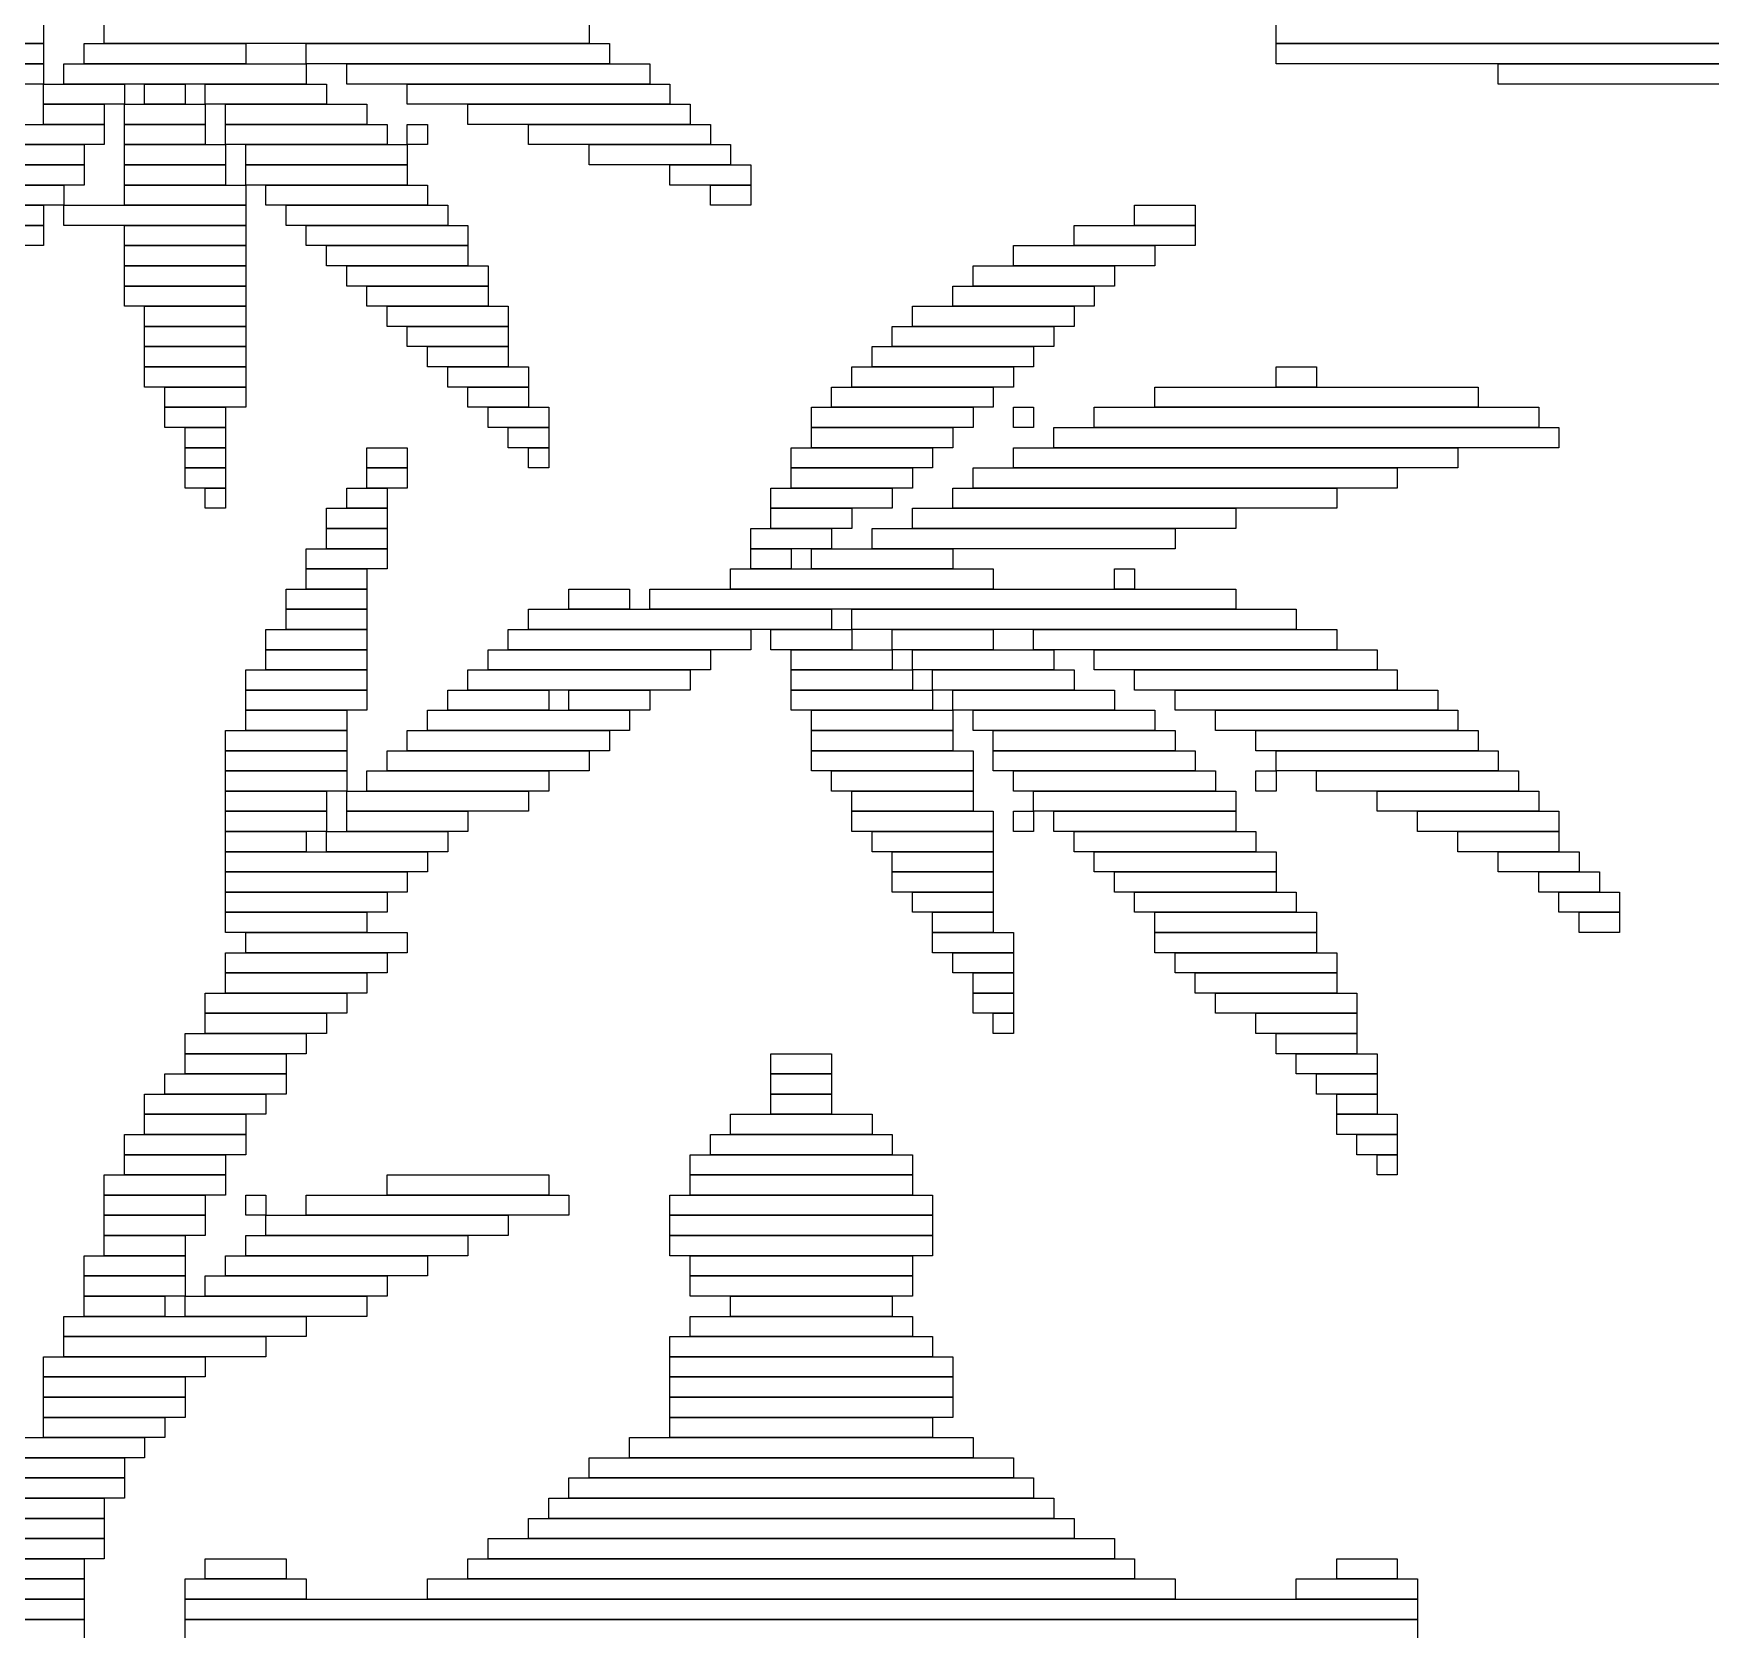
# Model space of a CAD drawing. Extents: x 290 to 734, y 306 to 705.
# Drawn here: x 351.5 to 434.5, y 490.5 to 569.5 of the extents above; entities that cross this region are included whole.
import ezdxf

# ---------------------------------------------------------------- set-up
doc = ezdxf.new("R2010")
doc.units = 0

msp = doc.modelspace()

# ---------------------------------------------------------------- linework, layer by layer
for p, q in [((352, 570), (352, 569)), ((355, 569), (355, 570)), ((379, 570), (379, 569)), ((413, 569), (413, 570)), ((352, 569), (344, 569)), ((344, 569), (352, 569)), ((352, 569), (352, 568)), ((354, 569), (362, 569)), ((354, 568), (354, 569)), ((379, 569), (355, 569)), ((362, 569), (362, 568)), ((365, 569), (380, 569)), ((365, 568), (365, 569)), ((380, 569), (380, 568)), ((625, 569), (413, 569)), ((413, 569), (625, 569)), ((413, 568), (413, 569)), ((343, 568), (352, 568)), ((352, 568), (344, 568)), ((352, 568), (352, 567)), ((353, 568), (365, 568)), ((353, 567), (353, 568)), ((362, 568), (354, 568)), ((380, 568), (365, 568)), ((365, 568), (365, 567)), ((367, 568), (382, 568)), ((367, 567), (367, 568)), ((382, 568), (382, 567)), ((625, 568), (413, 568)), ((424, 568), (571, 568)), ((424, 567), (424, 568)), ((352, 567), (343, 567)), ((352, 567), (356, 567)), ((352, 566), (352, 567)), ((365, 567), (353, 567)), ((356, 567), (356, 566)), ((357, 567), (359, 567)), ((357, 566), (357, 567)), ((359, 567), (359, 566)), ((360, 567), (366, 567)), ((360, 566), (360, 567)), ((366, 567), (366, 566)), ((382, 567), (367, 567)), ((370, 567), (383, 567)), ((370, 566), (370, 567)), ((383, 567), (383, 566)), ((571, 567), (424, 567)), ((356, 566), (352, 566)), ((352, 566), (355, 566)), ((352, 565), (352, 566)), ((355, 566), (355, 565)), ((356, 566), (360, 566)), ((356, 565), (356, 566)), ((359, 566), (357, 566)), ((366, 566), (360, 566)), ((360, 566), (360, 565)), ((361, 566), (368, 566)), ((361, 565), (361, 566)), ((368, 566), (368, 565)), ((383, 566), (370, 566)), ((373, 566), (384, 566)), ((373, 565), (373, 566)), ((384, 566), (384, 565)), ((343, 565), (355, 565)), ((355, 565), (352, 565)), ((355, 565), (355, 564)), ((360, 565), (356, 565)), ((356, 565), (360, 565)), ((356, 564), (356, 565)), ((360, 565), (360, 564)), ((368, 565), (361, 565)), ((361, 565), (369, 565)), ((361, 564), (361, 565)), ((369, 565), (369, 564)), ((370, 565), (371, 565)), ((370, 564), (370, 565)), ((371, 565), (371, 564)), ((384, 565), (373, 565)), ((376, 565), (385, 565)), ((376, 564), (376, 565)), ((385, 565), (385, 564)), ((355, 564), (343, 564)), ((343, 564), (354, 564)), ((354, 564), (354, 563)), ((360, 564), (356, 564)), ((356, 564), (361, 564)), ((356, 563), (356, 564)), ((369, 564), (361, 564)), ((361, 564), (361, 563)), ((362, 564), (370, 564)), ((362, 563), (362, 564)), ((371, 564), (370, 564)), ((370, 564), (370, 563)), ((385, 564), (376, 564)), ((379, 564), (386, 564)), ((379, 563), (379, 564)), ((386, 564), (386, 563)), ((342, 563), (354, 563)), ((354, 563), (343, 563)), ((354, 563), (354, 562)), ((361, 563), (356, 563)), ((356, 563), (361, 563)), ((356, 562), (356, 563)), ((361, 563), (361, 562)), ((370, 563), (362, 563)), ((362, 563), (370, 563)), ((362, 562), (362, 563)), ((370, 563), (370, 562)), ((386, 563), (379, 563)), ((383, 563), (387, 563)), ((383, 562), (383, 563)), ((387, 563), (387, 562)), ((354, 562), (342, 562)), ((342, 562), (353, 562)), ((353, 562), (353, 561)), ((361, 562), (356, 562)), ((356, 562), (362, 562)), ((356, 561), (356, 562)), ((370, 562), (362, 562)), ((362, 562), (362, 561)), ((363, 562), (371, 562)), ((363, 561), (363, 562)), ((371, 562), (371, 561)), ((387, 562), (383, 562)), ((385, 562), (387, 562)), ((385, 561), (385, 562)), ((387, 562), (387, 561)), ((353, 561), (342, 561)), ((342, 561), (352, 561)), ((352, 561), (352, 560)), ((353, 561), (362, 561)), ((353, 560), (353, 561)), ((362, 561), (356, 561)), ((362, 561), (362, 560)), ((371, 561), (363, 561)), ((364, 561), (372, 561)), ((364, 560), (364, 561)), ((372, 561), (372, 560)), ((387, 561), (385, 561)), ((406, 561), (409, 561)), ((406, 560), (406, 561)), ((409, 561), (409, 560)), ((352, 560), (342, 560)), ((342, 560), (352, 560)), ((352, 560), (352, 559)), ((362, 560), (353, 560)), ((356, 560), (362, 560)), ((356, 559), (356, 560)), ((362, 560), (362, 559)), ((372, 560), (364, 560)), ((365, 560), (373, 560)), ((365, 559), (365, 560)), ((373, 560), (373, 559)), ((403, 560), (409, 560)), ((403, 559), (403, 560)), ((409, 560), (406, 560)), ((409, 560), (409, 559)), ((352, 559), (342, 559)), ((362, 559), (356, 559)), ((356, 559), (362, 559)), ((356, 558), (356, 559)), ((362, 559), (362, 558)), ((373, 559), (365, 559)), ((366, 559), (373, 559)), ((366, 558), (366, 559)), ((373, 559), (373, 558)), ((400, 559), (407, 559)), ((400, 558), (400, 559)), ((409, 559), (403, 559)), ((407, 559), (407, 558)), ((362, 558), (356, 558)), ((356, 558), (362, 558)), ((356, 557), (356, 558)), ((362, 558), (362, 557)), ((373, 558), (366, 558)), ((367, 558), (374, 558)), ((367, 557), (367, 558)), ((374, 558), (374, 557)), ((398, 558), (405, 558)), ((398, 557), (398, 558)), ((407, 558), (400, 558)), ((405, 558), (405, 557)), ((362, 557), (356, 557)), ((356, 557), (362, 557)), ((356, 556), (356, 557)), ((362, 557), (362, 556)), ((374, 557), (367, 557)), ((368, 557), (374, 557)), ((368, 556), (368, 557)), ((374, 557), (374, 556)), ((397, 557), (404, 557)), ((397, 556), (397, 557)), ((405, 557), (398, 557)), ((404, 557), (404, 556)), ((362, 556), (356, 556)), ((357, 556), (362, 556)), ((357, 555), (357, 556)), ((362, 556), (362, 555)), ((374, 556), (368, 556)), ((369, 556), (375, 556)), ((369, 555), (369, 556)), ((375, 556), (375, 555)), ((395, 556), (403, 556)), ((395, 555), (395, 556)), ((404, 556), (397, 556)), ((403, 556), (403, 555)), ((362, 555), (357, 555)), ((357, 555), (362, 555)), ((357, 554), (357, 555)), ((362, 555), (362, 554)), ((375, 555), (369, 555)), ((370, 555), (375, 555)), ((370, 554), (370, 555)), ((375, 555), (375, 554)), ((394, 555), (402, 555)), ((394, 554), (394, 555)), ((403, 555), (395, 555)), ((402, 555), (402, 554)), ((362, 554), (357, 554)), ((357, 554), (362, 554)), ((357, 553), (357, 554)), ((362, 554), (362, 553)), ((375, 554), (370, 554)), ((371, 554), (375, 554)), ((371, 553), (371, 554)), ((375, 554), (375, 553)), ((393, 554), (401, 554)), ((393, 553), (393, 554)), ((402, 554), (394, 554)), ((401, 554), (401, 553)), ((362, 553), (357, 553)), ((357, 553), (362, 553)), ((357, 552), (357, 553)), ((362, 553), (362, 552)), ((375, 553), (371, 553)), ((372, 553), (376, 553)), ((372, 552), (372, 553)), ((376, 553), (376, 552)), ((392, 553), (400, 553)), ((392, 552), (392, 553)), ((401, 553), (393, 553)), ((400, 553), (400, 552)), ((413, 553), (415, 553)), ((413, 552), (413, 553)), ((415, 553), (415, 552)), ((362, 552), (357, 552)), ((358, 552), (362, 552)), ((358, 551), (358, 552)), ((362, 552), (362, 551)), ((376, 552), (372, 552)), ((373, 552), (376, 552)), ((373, 551), (373, 552)), ((376, 552), (376, 551)), ((391, 552), (399, 552)), ((391, 551), (391, 552)), ((400, 552), (392, 552)), ((399, 552), (399, 551)), ((407, 552), (423, 552)), ((407, 551), (407, 552)), ((415, 552), (413, 552)), ((423, 552), (423, 551)), ((362, 551), (358, 551)), ((358, 551), (361, 551)), ((358, 550), (358, 551)), ((361, 551), (361, 550)), ((376, 551), (373, 551)), ((374, 551), (377, 551)), ((374, 550), (374, 551)), ((377, 551), (377, 550)), ((390, 551), (398, 551)), ((390, 550), (390, 551)), ((399, 551), (391, 551)), ((398, 551), (398, 550)), ((400, 551), (401, 551)), ((400, 550), (400, 551)), ((401, 551), (401, 550)), ((404, 551), (426, 551)), ((404, 550), (404, 551)), ((423, 551), (407, 551)), ((426, 551), (426, 550)), ((361, 550), (358, 550)), ((359, 550), (361, 550)), ((359, 549), (359, 550)), ((361, 550), (361, 549)), ((377, 550), (374, 550)), ((375, 550), (377, 550)), ((375, 549), (375, 550)), ((377, 550), (377, 549)), ((398, 550), (390, 550)), ((390, 550), (397, 550)), ((390, 549), (390, 550)), ((397, 550), (397, 549)), ((401, 550), (400, 550)), ((402, 550), (427, 550)), ((402, 549), (402, 550)), ((426, 550), (404, 550)), ((427, 550), (427, 549)), ((361, 549), (359, 549)), ((359, 549), (361, 549)), ((359, 548), (359, 549)), ((361, 549), (361, 548)), ((368, 549), (370, 549)), ((368, 548), (368, 549)), ((370, 549), (370, 548)), ((377, 549), (375, 549)), ((376, 549), (377, 549)), ((376, 548), (376, 549)), ((377, 549), (377, 548)), ((389, 549), (396, 549)), ((389, 548), (389, 549)), ((397, 549), (390, 549)), ((396, 549), (396, 548)), ((400, 549), (422, 549)), ((400, 548), (400, 549)), ((427, 549), (402, 549)), ((422, 549), (422, 548)), ((361, 548), (359, 548)), ((359, 548), (361, 548)), ((359, 547), (359, 548)), ((361, 548), (361, 547)), ((370, 548), (368, 548)), ((368, 548), (370, 548)), ((368, 547), (368, 548)), ((370, 548), (370, 547)), ((377, 548), (376, 548)), ((396, 548), (389, 548)), ((389, 548), (395, 548)), ((389, 547), (389, 548)), ((395, 548), (395, 547)), ((398, 548), (419, 548)), ((398, 547), (398, 548)), ((422, 548), (400, 548)), ((419, 548), (419, 547)), ((361, 547), (359, 547)), ((360, 547), (361, 547)), ((360, 546), (360, 547)), ((361, 547), (361, 546)), ((367, 547), (369, 547)), ((367, 546), (367, 547)), ((370, 547), (368, 547)), ((369, 547), (369, 546)), ((388, 547), (394, 547)), ((388, 546), (388, 547)), ((395, 547), (389, 547)), ((394, 547), (394, 546)), ((397, 547), (416, 547)), ((397, 546), (397, 547)), ((419, 547), (398, 547)), ((416, 547), (416, 546)), ((361, 546), (360, 546)), ((366, 546), (369, 546)), ((366, 545), (366, 546)), ((369, 546), (367, 546)), ((369, 546), (369, 545)), ((394, 546), (388, 546)), ((388, 546), (392, 546)), ((388, 545), (388, 546)), ((392, 546), (392, 545)), ((395, 546), (411, 546)), ((395, 545), (395, 546)), ((416, 546), (397, 546)), ((411, 546), (411, 545)), ((369, 545), (366, 545)), ((366, 545), (369, 545)), ((366, 544), (366, 545)), ((369, 545), (369, 544)), ((387, 545), (391, 545)), ((387, 544), (387, 545)), ((392, 545), (388, 545)), ((391, 545), (391, 544)), ((393, 545), (408, 545)), ((393, 544), (393, 545)), ((411, 545), (395, 545)), ((408, 545), (408, 544)), ((365, 544), (369, 544)), ((365, 543), (365, 544)), ((369, 544), (366, 544)), ((369, 544), (369, 543)), ((391, 544), (387, 544)), ((387, 544), (389, 544)), ((387, 543), (387, 544)), ((389, 544), (389, 543)), ((390, 544), (397, 544)), ((390, 543), (390, 544)), ((408, 544), (393, 544)), ((397, 544), (397, 543)), ((369, 543), (365, 543)), ((365, 543), (368, 543)), ((365, 542), (365, 543)), ((368, 543), (368, 542)), ((386, 543), (399, 543)), ((386, 542), (386, 543)), ((389, 543), (387, 543)), ((397, 543), (390, 543)), ((399, 543), (399, 542)), ((405, 543), (406, 543)), ((405, 542), (405, 543)), ((406, 543), (406, 542)), ((364, 542), (368, 542)), ((364, 541), (364, 542)), ((368, 542), (365, 542)), ((368, 542), (368, 541)), ((378, 542), (381, 542)), ((378, 541), (378, 542)), ((381, 542), (381, 541)), ((382, 542), (411, 542)), ((382, 541), (382, 542)), ((399, 542), (386, 542)), ((406, 542), (405, 542)), ((411, 542), (411, 541)), ((368, 541), (364, 541)), ((364, 541), (368, 541)), ((364, 540), (364, 541)), ((368, 541), (368, 540)), ((376, 541), (391, 541)), ((376, 540), (376, 541)), ((381, 541), (378, 541)), ((411, 541), (382, 541)), ((391, 541), (391, 540)), ((392, 541), (414, 541)), ((392, 540), (392, 541)), ((414, 541), (414, 540)), ((363, 540), (368, 540)), ((363, 539), (363, 540)), ((368, 540), (364, 540)), ((368, 540), (368, 539)), ((375, 540), (387, 540)), ((375, 539), (375, 540)), ((391, 540), (376, 540)), ((387, 540), (387, 539)), ((388, 540), (392, 540)), ((388, 539), (388, 540)), ((414, 540), (392, 540)), ((392, 540), (392, 539)), ((394, 540), (399, 540)), ((394, 539), (394, 540)), ((399, 540), (399, 539)), ((401, 540), (416, 540)), ((401, 539), (401, 540)), ((416, 540), (416, 539)), ((368, 539), (363, 539)), ((363, 539), (368, 539)), ((363, 538), (363, 539)), ((368, 539), (368, 538)), ((374, 539), (385, 539)), ((374, 538), (374, 539)), ((387, 539), (375, 539)), ((385, 539), (385, 538)), ((392, 539), (388, 539)), ((389, 539), (394, 539)), ((389, 538), (389, 539)), ((399, 539), (394, 539)), ((394, 539), (394, 538)), ((395, 539), (402, 539)), ((395, 538), (395, 539)), ((416, 539), (401, 539)), ((402, 539), (402, 538)), ((404, 539), (418, 539)), ((404, 538), (404, 539)), ((418, 539), (418, 538)), ((362, 538), (368, 538)), ((362, 537), (362, 538)), ((368, 538), (363, 538)), ((368, 538), (368, 537)), ((373, 538), (384, 538)), ((373, 537), (373, 538)), ((385, 538), (374, 538)), ((384, 538), (384, 537)), ((394, 538), (389, 538)), ((389, 538), (395, 538)), ((389, 537), (389, 538)), ((402, 538), (395, 538)), ((395, 538), (395, 537)), ((396, 538), (403, 538)), ((396, 537), (396, 538)), ((403, 538), (403, 537)), ((418, 538), (404, 538)), ((406, 538), (419, 538)), ((406, 537), (406, 538)), ((419, 538), (419, 537)), ((368, 537), (362, 537)), ((362, 537), (368, 537)), ((362, 536), (362, 537)), ((368, 537), (368, 536)), ((372, 537), (377, 537)), ((372, 536), (372, 537)), ((384, 537), (373, 537)), ((377, 537), (377, 536)), ((378, 537), (382, 537)), ((378, 536), (378, 537)), ((382, 537), (382, 536)), ((395, 537), (389, 537)), ((389, 537), (396, 537)), ((389, 536), (389, 537)), ((403, 537), (396, 537)), ((396, 537), (396, 536)), ((397, 537), (405, 537)), ((397, 536), (397, 537)), ((405, 537), (405, 536)), ((419, 537), (406, 537)), ((408, 537), (421, 537)), ((408, 536), (408, 537)), ((421, 537), (421, 536)), ((368, 536), (362, 536)), ((362, 536), (367, 536)), ((362, 535), (362, 536)), ((367, 536), (367, 535)), ((371, 536), (381, 536)), ((371, 535), (371, 536)), ((377, 536), (372, 536)), ((382, 536), (378, 536)), ((381, 536), (381, 535)), ((396, 536), (389, 536)), ((390, 536), (397, 536)), ((390, 535), (390, 536)), ((405, 536), (397, 536)), ((397, 536), (397, 535)), ((398, 536), (407, 536)), ((398, 535), (398, 536)), ((407, 536), (407, 535)), ((421, 536), (408, 536)), ((410, 536), (422, 536)), ((410, 535), (410, 536)), ((422, 536), (422, 535)), ((361, 535), (367, 535)), ((361, 534), (361, 535)), ((367, 535), (362, 535)), ((367, 535), (367, 534)), ((370, 535), (380, 535)), ((370, 534), (370, 535)), ((381, 535), (371, 535)), ((380, 535), (380, 534)), ((397, 535), (390, 535)), ((390, 535), (397, 535)), ((390, 534), (390, 535)), ((397, 535), (397, 534)), ((407, 535), (398, 535)), ((399, 535), (408, 535)), ((399, 534), (399, 535)), ((408, 535), (408, 534)), ((422, 535), (410, 535)), ((412, 535), (423, 535)), ((412, 534), (412, 535)), ((423, 535), (423, 534)), ((367, 534), (361, 534)), ((361, 534), (367, 534)), ((361, 533), (361, 534)), ((367, 534), (367, 533)), ((369, 534), (379, 534)), ((369, 533), (369, 534)), ((380, 534), (370, 534)), ((379, 534), (379, 533)), ((397, 534), (390, 534)), ((390, 534), (398, 534)), ((390, 533), (390, 534)), ((398, 534), (398, 533)), ((408, 534), (399, 534)), ((399, 534), (409, 534)), ((399, 533), (399, 534)), ((409, 534), (409, 533)), ((423, 534), (412, 534)), ((413, 534), (424, 534)), ((413, 533), (413, 534)), ((424, 534), (424, 533)), ((367, 533), (361, 533)), ((361, 533), (367, 533)), ((361, 532), (361, 533)), ((367, 533), (367, 532)), ((368, 533), (377, 533)), ((368, 532), (368, 533)), ((379, 533), (369, 533)), ((377, 533), (377, 532)), ((398, 533), (390, 533)), ((391, 533), (398, 533)), ((391, 532), (391, 533)), ((398, 533), (398, 532)), ((409, 533), (399, 533)), ((400, 533), (410, 533)), ((400, 532), (400, 533)), ((410, 533), (410, 532)), ((412, 533), (413, 533)), ((412, 532), (412, 533)), ((424, 533), (413, 533)), ((413, 533), (413, 532)), ((415, 533), (425, 533)), ((415, 532), (415, 533)), ((425, 533), (425, 532)), ((367, 532), (361, 532)), ((361, 532), (366, 532)), ((361, 531), (361, 532)), ((366, 532), (366, 531)), ((367, 532), (376, 532)), ((367, 531), (367, 532)), ((377, 532), (368, 532)), ((376, 532), (376, 531)), ((398, 532), (391, 532)), ((392, 532), (398, 532)), ((392, 531), (392, 532)), ((398, 532), (398, 531)), ((410, 532), (400, 532)), ((401, 532), (411, 532)), ((401, 531), (401, 532)), ((411, 532), (411, 531)), ((413, 532), (412, 532)), ((425, 532), (415, 532)), ((418, 532), (426, 532)), ((418, 531), (418, 532)), ((426, 532), (426, 531)), ((366, 531), (361, 531)), ((361, 531), (366, 531)), ((361, 530), (361, 531)), ((366, 531), (366, 530)), ((376, 531), (367, 531)), ((367, 531), (373, 531)), ((367, 530), (367, 531)), ((373, 531), (373, 530)), ((398, 531), (392, 531)), ((392, 531), (399, 531)), ((392, 530), (392, 531)), ((399, 531), (399, 530)), ((400, 531), (401, 531)), ((400, 530), (400, 531)), ((411, 531), (401, 531)), ((401, 531), (401, 530)), ((402, 531), (411, 531)), ((402, 530), (402, 531)), ((411, 531), (411, 530)), ((426, 531), (418, 531)), ((420, 531), (427, 531)), ((420, 530), (420, 531)), ((427, 531), (427, 530)), ((366, 530), (361, 530)), ((361, 530), (365, 530)), ((361, 529), (361, 530)), ((365, 530), (365, 529)), ((366, 530), (372, 530)), ((366, 529), (366, 530)), ((373, 530), (367, 530)), ((372, 530), (372, 529)), ((399, 530), (392, 530)), ((393, 530), (399, 530)), ((393, 529), (393, 530)), ((399, 530), (399, 529)), ((401, 530), (400, 530)), ((411, 530), (402, 530)), ((403, 530), (412, 530)), ((403, 529), (403, 530)), ((412, 530), (412, 529)), ((427, 530), (420, 530)), ((422, 530), (427, 530)), ((422, 529), (422, 530)), ((427, 530), (427, 529)), ((365, 529), (361, 529)), ((361, 529), (371, 529)), ((361, 528), (361, 529)), ((372, 529), (366, 529)), ((371, 529), (371, 528)), ((399, 529), (393, 529)), ((394, 529), (399, 529)), ((394, 528), (394, 529)), ((399, 529), (399, 528)), ((412, 529), (403, 529)), ((404, 529), (413, 529)), ((404, 528), (404, 529)), ((413, 529), (413, 528)), ((427, 529), (422, 529)), ((424, 529), (428, 529)), ((424, 528), (424, 529)), ((428, 529), (428, 528)), ((371, 528), (361, 528)), ((361, 528), (370, 528)), ((361, 527), (361, 528)), ((370, 528), (370, 527)), ((399, 528), (394, 528)), ((394, 528), (399, 528)), ((394, 527), (394, 528)), ((399, 528), (399, 527)), ((413, 528), (404, 528)), ((405, 528), (413, 528)), ((405, 527), (405, 528)), ((413, 528), (413, 527)), ((428, 528), (424, 528)), ((426, 528), (429, 528)), ((426, 527), (426, 528)), ((429, 528), (429, 527)), ((370, 527), (361, 527)), ((361, 527), (369, 527)), ((361, 526), (361, 527)), ((369, 527), (369, 526)), ((399, 527), (394, 527)), ((395, 527), (399, 527)), ((395, 526), (395, 527)), ((399, 527), (399, 526)), ((413, 527), (405, 527)), ((406, 527), (414, 527)), ((406, 526), (406, 527)), ((414, 527), (414, 526)), ((429, 527), (426, 527)), ((427, 527), (430, 527)), ((427, 526), (427, 527)), ((430, 527), (430, 526)), ((369, 526), (361, 526)), ((361, 526), (368, 526)), ((361, 525), (361, 526)), ((368, 526), (368, 525)), ((399, 526), (395, 526)), ((396, 526), (399, 526)), ((396, 525), (396, 526)), ((399, 526), (399, 525)), ((414, 526), (406, 526)), ((407, 526), (415, 526)), ((407, 525), (407, 526)), ((415, 526), (415, 525)), ((430, 526), (427, 526)), ((428, 526), (430, 526)), ((428, 525), (428, 526)), ((430, 526), (430, 525)), ((368, 525), (361, 525)), ((362, 525), (370, 525)), ((362, 524), (362, 525)), ((370, 525), (370, 524)), ((399, 525), (396, 525)), ((396, 525), (400, 525)), ((396, 524), (396, 525)), ((400, 525), (400, 524)), ((415, 525), (407, 525)), ((407, 525), (415, 525)), ((407, 524), (407, 525)), ((415, 525), (415, 524)), ((430, 525), (428, 525)), ((361, 524), (369, 524)), ((361, 523), (361, 524)), ((370, 524), (362, 524)), ((369, 524), (369, 523)), ((400, 524), (396, 524)), ((397, 524), (400, 524)), ((397, 523), (397, 524)), ((400, 524), (400, 523)), ((415, 524), (407, 524)), ((408, 524), (416, 524)), ((408, 523), (408, 524)), ((416, 524), (416, 523)), ((369, 523), (361, 523)), ((361, 523), (368, 523)), ((361, 522), (361, 523)), ((368, 523), (368, 522)), ((400, 523), (397, 523)), ((398, 523), (400, 523)), ((398, 522), (398, 523)), ((400, 523), (400, 522)), ((416, 523), (408, 523)), ((409, 523), (416, 523)), ((409, 522), (409, 523)), ((416, 523), (416, 522)), ((360, 522), (367, 522)), ((360, 521), (360, 522)), ((368, 522), (361, 522)), ((367, 522), (367, 521)), ((400, 522), (398, 522)), ((398, 522), (400, 522)), ((398, 521), (398, 522)), ((400, 522), (400, 521)), ((416, 522), (409, 522)), ((410, 522), (417, 522)), ((410, 521), (410, 522)), ((417, 522), (417, 521)), ((367, 521), (360, 521)), ((360, 521), (366, 521)), ((360, 520), (360, 521)), ((366, 521), (366, 520)), ((400, 521), (398, 521)), ((399, 521), (400, 521)), ((399, 520), (399, 521)), ((400, 521), (400, 520)), ((417, 521), (410, 521)), ((412, 521), (417, 521)), ((412, 520), (412, 521)), ((417, 521), (417, 520)), ((359, 520), (365, 520)), ((359, 519), (359, 520)), ((366, 520), (360, 520)), ((365, 520), (365, 519)), ((400, 520), (399, 520)), ((417, 520), (412, 520)), ((413, 520), (417, 520)), ((413, 519), (413, 520)), ((417, 520), (417, 519)), ((365, 519), (359, 519)), ((359, 519), (364, 519)), ((359, 518), (359, 519)), ((364, 519), (364, 518)), ((388, 519), (391, 519)), ((388, 518), (388, 519)), ((391, 519), (391, 518)), ((417, 519), (413, 519)), ((414, 519), (418, 519)), ((414, 518), (414, 519)), ((418, 519), (418, 518)), ((358, 518), (364, 518)), ((358, 517), (358, 518)), ((364, 518), (359, 518)), ((364, 518), (364, 517)), ((391, 518), (388, 518)), ((388, 518), (391, 518)), ((388, 517), (388, 518)), ((391, 518), (391, 517)), ((418, 518), (414, 518)), ((415, 518), (418, 518)), ((415, 517), (415, 518)), ((418, 518), (418, 517)), ((357, 517), (363, 517)), ((357, 516), (357, 517)), ((364, 517), (358, 517)), ((363, 517), (363, 516)), ((391, 517), (388, 517)), ((388, 517), (391, 517)), ((388, 516), (388, 517)), ((391, 517), (391, 516)), ((418, 517), (415, 517)), ((416, 517), (418, 517)), ((416, 516), (416, 517)), ((418, 517), (418, 516)), ((363, 516), (357, 516)), ((357, 516), (362, 516)), ((357, 515), (357, 516)), ((362, 516), (362, 515)), ((386, 516), (393, 516)), ((386, 515), (386, 516)), ((391, 516), (388, 516)), ((393, 516), (393, 515)), ((418, 516), (416, 516)), ((416, 516), (419, 516)), ((416, 515), (416, 516)), ((419, 516), (419, 515)), ((356, 515), (362, 515)), ((356, 514), (356, 515)), ((362, 515), (357, 515)), ((362, 515), (362, 514)), ((385, 515), (394, 515)), ((385, 514), (385, 515)), ((393, 515), (386, 515)), ((394, 515), (394, 514)), ((419, 515), (416, 515)), ((417, 515), (419, 515)), ((417, 514), (417, 515)), ((419, 515), (419, 514)), ((362, 514), (356, 514)), ((356, 514), (361, 514)), ((356, 513), (356, 514)), ((361, 514), (361, 513)), ((384, 514), (395, 514)), ((384, 513), (384, 514)), ((394, 514), (385, 514)), ((395, 514), (395, 513)), ((419, 514), (417, 514)), ((418, 514), (419, 514)), ((418, 513), (418, 514)), ((419, 514), (419, 513)), ((355, 513), (361, 513)), ((355, 512), (355, 513)), ((361, 513), (356, 513)), ((361, 513), (361, 512)), ((369, 513), (377, 513)), ((369, 512), (369, 513)), ((377, 513), (377, 512)), ((395, 513), (384, 513)), ((384, 513), (395, 513)), ((384, 512), (384, 513)), ((395, 513), (395, 512)), ((419, 513), (418, 513)), ((361, 512), (355, 512)), ((355, 512), (360, 512)), ((355, 511), (355, 512)), ((360, 512), (360, 511)), ((362, 512), (363, 512)), ((362, 511), (362, 512)), ((363, 512), (363, 511)), ((365, 512), (378, 512)), ((365, 511), (365, 512)), ((377, 512), (369, 512)), ((378, 512), (378, 511)), ((383, 512), (396, 512)), ((383, 511), (383, 512)), ((395, 512), (384, 512)), ((396, 512), (396, 511)), ((360, 511), (355, 511)), ((355, 511), (360, 511)), ((355, 510), (355, 511)), ((360, 511), (360, 510)), ((363, 511), (362, 511)), ((363, 511), (375, 511)), ((363, 510), (363, 511)), ((378, 511), (365, 511)), ((375, 511), (375, 510)), ((396, 511), (383, 511)), ((383, 511), (396, 511)), ((383, 510), (383, 511)), ((396, 511), (396, 510)), ((360, 510), (355, 510)), ((355, 510), (359, 510)), ((355, 509), (355, 510)), ((359, 510), (359, 509)), ((362, 510), (373, 510)), ((362, 509), (362, 510)), ((375, 510), (363, 510)), ((373, 510), (373, 509)), ((396, 510), (383, 510)), ((383, 510), (396, 510)), ((383, 509), (383, 510)), ((396, 510), (396, 509)), ((354, 509), (359, 509)), ((354, 508), (354, 509)), ((359, 509), (355, 509)), ((359, 509), (359, 508)), ((361, 509), (371, 509)), ((361, 508), (361, 509)), ((373, 509), (362, 509)), ((371, 509), (371, 508)), ((396, 509), (383, 509)), ((384, 509), (395, 509)), ((384, 508), (384, 509)), ((395, 509), (395, 508)), ((359, 508), (354, 508)), ((354, 508), (359, 508)), ((354, 507), (354, 508)), ((359, 508), (359, 507)), ((360, 508), (369, 508)), ((360, 507), (360, 508)), ((371, 508), (361, 508)), ((369, 508), (369, 507)), ((395, 508), (384, 508)), ((384, 508), (395, 508)), ((384, 507), (384, 508)), ((395, 508), (395, 507)), ((359, 507), (354, 507)), ((354, 507), (358, 507)), ((354, 506), (354, 507)), ((358, 507), (358, 506)), ((359, 507), (368, 507)), ((359, 506), (359, 507)), ((369, 507), (360, 507)), ((368, 507), (368, 506)), ((395, 507), (384, 507)), ((386, 507), (394, 507)), ((386, 506), (386, 507)), ((394, 507), (394, 506)), ((353, 506), (365, 506)), ((353, 505), (353, 506)), ((358, 506), (354, 506)), ((368, 506), (359, 506)), ((365, 506), (365, 505)), ((384, 506), (395, 506)), ((384, 505), (384, 506)), ((394, 506), (386, 506)), ((395, 506), (395, 505)), ((365, 505), (353, 505)), ((353, 505), (363, 505)), ((353, 504), (353, 505)), ((363, 505), (363, 504)), ((383, 505), (396, 505)), ((383, 504), (383, 505)), ((395, 505), (384, 505)), ((396, 505), (396, 504)), ((352, 504), (360, 504)), ((352, 503), (352, 504)), ((363, 504), (353, 504)), ((360, 504), (360, 503)), ((396, 504), (383, 504)), ((383, 504), (397, 504)), ((383, 503), (383, 504)), ((397, 504), (397, 503)), ((360, 503), (352, 503)), ((352, 503), (359, 503)), ((352, 502), (352, 503)), ((359, 503), (359, 502)), ((397, 503), (383, 503)), ((383, 503), (397, 503)), ((383, 502), (383, 503)), ((397, 503), (397, 502)), ((359, 502), (352, 502)), ((352, 502), (359, 502)), ((352, 501), (352, 502)), ((359, 502), (359, 501)), ((397, 502), (383, 502)), ((383, 502), (397, 502)), ((383, 501), (383, 502)), ((397, 502), (397, 501)), ((359, 501), (352, 501)), ((352, 501), (358, 501)), ((352, 500), (352, 501)), ((358, 501), (358, 500)), ((397, 501), (383, 501)), ((383, 501), (396, 501)), ((383, 500), (383, 501)), ((396, 501), (396, 500)), ((351, 500), (357, 500)), ((358, 500), (352, 500)), ((357, 500), (357, 499)), ((381, 500), (398, 500)), ((381, 499), (381, 500)), ((396, 500), (383, 500)), ((398, 500), (398, 499)), ((357, 499), (351, 499)), ((351, 499), (356, 499)), ((356, 499), (356, 498)), ((379, 499), (400, 499)), ((379, 498), (379, 499)), ((398, 499), (381, 499)), ((400, 499), (400, 498)), ((356, 498), (351, 498)), ((351, 498), (356, 498)), ((356, 498), (356, 497)), ((378, 498), (401, 498)), ((378, 497), (378, 498)), ((400, 498), (379, 498)), ((401, 498), (401, 497)), ((350, 497), (355, 497)), ((356, 497), (351, 497)), ((355, 497), (355, 496)), ((377, 497), (402, 497)), ((377, 496), (377, 497)), ((401, 497), (378, 497)), ((402, 497), (402, 496)), ((355, 496), (350, 496)), ((350, 496), (355, 496)), ((355, 496), (355, 495)), ((376, 496), (403, 496)), ((376, 495), (376, 496)), ((402, 496), (377, 496)), ((403, 496), (403, 495)), ((355, 495), (350, 495)), ((350, 495), (355, 495)), ((355, 495), (355, 494)), ((374, 495), (405, 495)), ((374, 494), (374, 495)), ((403, 495), (376, 495)), ((405, 495), (405, 494)), ((355, 494), (350, 494)), ((350, 494), (354, 494)), ((354, 494), (354, 493)), ((360, 494), (364, 494)), ((360, 493), (360, 494)), ((364, 494), (364, 493)), ((373, 494), (406, 494)), ((373, 493), (373, 494)), ((405, 494), (374, 494)), ((406, 494), (406, 493)), ((416, 494), (419, 494)), ((416, 493), (416, 494)), ((419, 494), (419, 493)), ((354, 493), (350, 493)), ((350, 493), (354, 493)), ((354, 493), (354, 492)), ((359, 493), (365, 493)), ((359, 492), (359, 493)), ((364, 493), (360, 493)), ((365, 493), (365, 492)), ((371, 493), (408, 493)), ((371, 492), (371, 493)), ((406, 493), (373, 493)), ((408, 493), (408, 492)), ((414, 493), (420, 493)), ((414, 492), (414, 493)), ((419, 493), (416, 493)), ((420, 493), (420, 492)), ((349, 492), (354, 492)), ((354, 492), (350, 492)), ((354, 492), (354, 491)), ((365, 492), (359, 492)), ((359, 492), (420, 492)), ((359, 491), (359, 492)), ((408, 492), (371, 492)), ((420, 492), (414, 492)), ((420, 492), (420, 491)), ((354, 491), (349, 491)), ((349, 491), (354, 491)), ((354, 491), (354, 490)), ((420, 491), (359, 491)), ((359, 491), (420, 491)), ((359, 490), (359, 491)), ((420, 491), (420, 490))]:
    msp.add_line(p, q)

doc.saveas('drawing.dxf')
